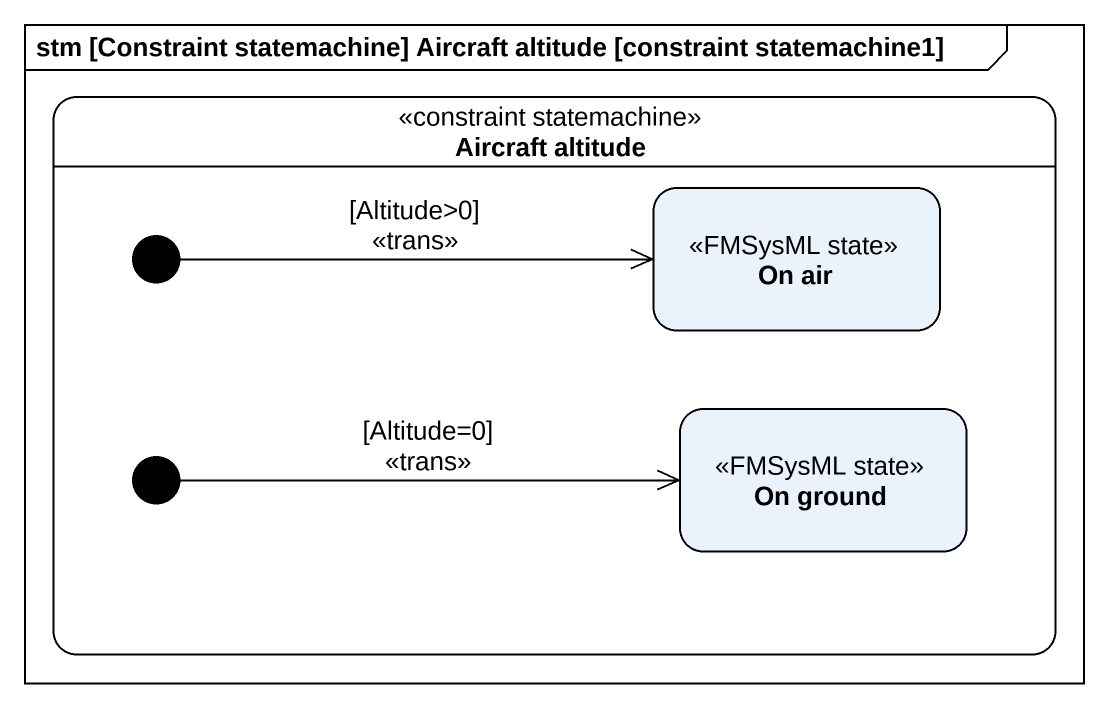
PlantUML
@startuml
mainframe stm [Constraint statemachine] Aircraft altitude [constraint statemachine1]
hide empty description
state "Aircraft altitude" as Aircraft_altitude <<constraint statemachine>> {
  state "On air" as On_air <<FMSysML state>>
  state initial1 <<start>>
  state "On ground" as On_ground <<FMSysML state>>
  state initial2 <<start>>
}
initial1 -right-> On_air : [Altitude>0]\n<<trans>>
initial2 -right-> On_ground : [Altitude=0]\n<<trans>>
@enduml
